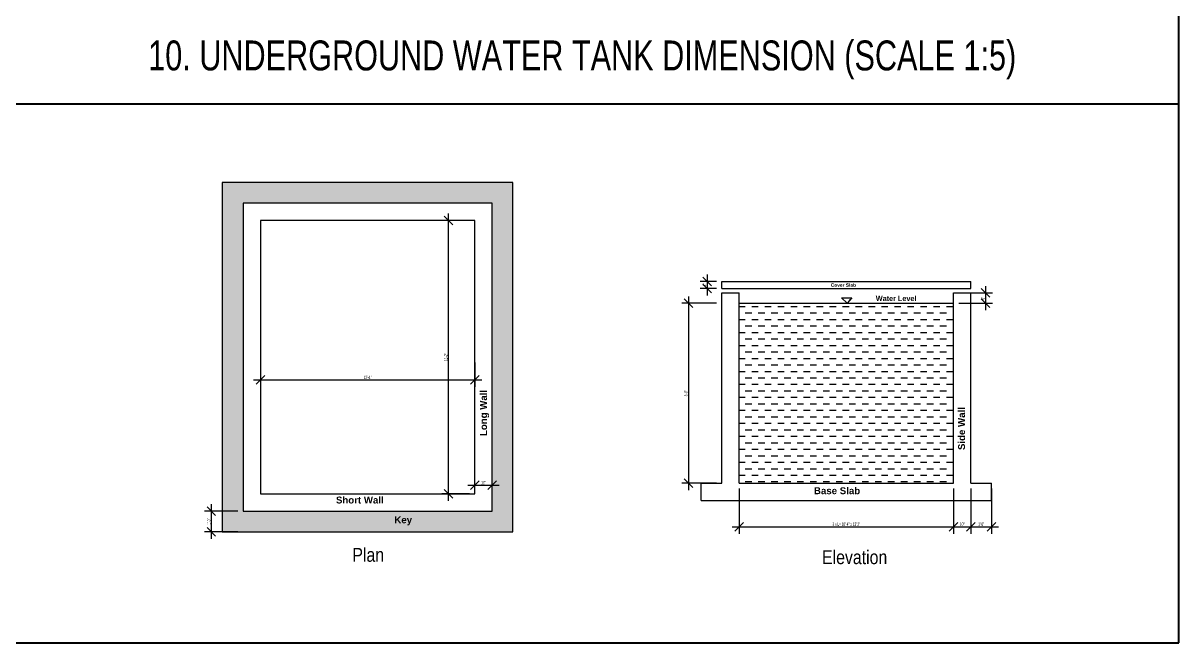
# Model space of a CAD drawing. Header units: inches. Extents: x 283072 to 301462, y 26630 to 62925.
# Drawn here: x 293775 to 297116, y 26630 to 28420 of the extents above; entities that cross this region are included whole.
import ezdxf
from ezdxf.enums import TextEntityAlignment as Align

# ---------------------------------------------------------------- set-up
doc = ezdxf.new("R2010")
doc.units = ezdxf.units.IN
doc.header["$MEASUREMENT"] = 0
doc.header["$PDMODE"] = 2
doc.layers.get('0').update_dxf_attribs({"lineweight": 5})
for name, color, linetype, lineweight in [('Dimension.', 7, 'Continuous', 5), ('Text', 7, 'Continuous', 18), ('Text Room name', 4, 'Continuous', 13), ('Text-Line', 7, 'Continuous', 18), ('Water Tank', 11, 'Continuous', 5)]:
    doc.layers.add(name, color=color, linetype=linetype, lineweight=lineweight)
doc.styles.add('GENERATED_STYLE_2', font='arialbd.ttf')
doc.styles.add('ltcnbt', font='swisscl.ttf', dxfattribs={"width": 0.7, "height": 10})
doc.styles.add('S_Swis721 LtCn BT', font='swisscl.ttf')
doc.styles.get("Standard").update_dxf_attribs({"font": 'ARIALN.TTF'})
doc.dimstyles.new('Copy of SCALE-50', dxfattribs={"dimscale": 5, "dimtxt": 10, "dimasz": 5, "dimexe": 4, "dimexo": 3, "dimgap": 0.5, "dimtad": 1, "dimdec": 0, "dimlfac": 0.2, "dimzin": 3, "dimdsep": 46, "dimlunit": 4, "dimtxsty": 'ltcnbt', "dimblk": 'OBLIQUE', "dimcen": 0.09375, "dimdle": 4, "dimclrd": 252, "dimclre": 252, "dimclrt": 7, "dimadec": 0, "dimazin": 0, "dimtfac": 1, "dimtdec": 0, "dimtofl": 0, "dimtmove": 1, "dimatfit": 3, "dimfxl": 3, "dimtolj": 1, "dimtzin": 0, "dimlwd": 15, "dimlwe": 15, "dimarcsym": 0})

# ---------------------------------------------------------------- blocks, each defined once
blk = doc.blocks.new('_Oblique')
at = {"color": 0, "linetype": 'ByBlock', "lineweight": -2}
blk.add_line((-0.5, -0.5), (0.5, 0.5), dxfattribs=at)
blk = doc.blocks.new('*D478')
at = {"layer": 'Defpoints', "color": 0, "linetype": 'ByBlock', "lineweight": 30, "ltscale": 200, "transparency": 16777216}
for p in [(294460.7, 27455.2), (295080.7, 27455.2), (295080.7, 27389.4)]:
    blk.add_point(p, dxfattribs=at)
at = {"layer": 'Dimension.', "color": 252, "lineweight": 15, "ltscale": 200, "transparency": 16777216}
for p, q in [((294460.7, 27440.2), (294460.7, 27369.4)), ((295080.7, 27440.2), (295080.7, 27369.4)), ((294440.7, 27389.4), (295100.7, 27389.4))]:
    blk.add_line(p, q, dxfattribs=at)
at = {"layer": 'Dimension.', "color": 252, "linetype": 'ByBlock', "lineweight": 15, "ltscale": 200, "transparency": 16777216, "xscale": 25, "yscale": 25, "zscale": 25, "rotation": 180}
blk.add_blockref('_Oblique', (294460.7, 27389.4), dxfattribs=at)
at = {"layer": 'Dimension.', "color": 252, "linetype": 'ByBlock', "lineweight": 15, "ltscale": 200, "transparency": 16777216, "xscale": 25, "yscale": 25, "zscale": 25}
blk.add_blockref('_Oblique', (295080.7, 27389.4), dxfattribs=at)
at = {"layer": 'Dimension.', "color": 7, "linetype": 'ByBlock', "lineweight": 15, "ltscale": 200, "transparency": 16777216, "insert": (294770.7, 27397), "char_height": 10, "attachment_point": 5, "style": 'ltcnbt'}
blk.add_mtext('\\A1;10\'-4"', dxfattribs=at)
blk = doc.blocks.new('*D479')
at = {"layer": 'Defpoints', "color": 0, "linetype": 'ByBlock', "lineweight": 30, "ltscale": 200, "transparency": 16777216}
for p in [(295004.9, 27850.2), (295080.7, 27850.2), (295080.7, 27060.2)]:
    blk.add_point(p, dxfattribs=at)
at = {"layer": 'Dimension.', "color": 252, "lineweight": 15, "ltscale": 200, "transparency": 16777216}
for p, q in [((295004.9, 27040.2), (295004.9, 27870.2)), ((295065.7, 27850.2), (294984.9, 27850.2)), ((295065.7, 27060.2), (294984.9, 27060.2))]:
    blk.add_line(p, q, dxfattribs=at)
at = {"layer": 'Dimension.', "color": 252, "linetype": 'ByBlock', "lineweight": 15, "ltscale": 200, "transparency": 16777216, "xscale": 25, "yscale": 25, "zscale": 25}
for p, rotation in [((295004.9, 27850.2), 90), ((295004.9, 27060.2), 270)]:
    blk.add_blockref('_Oblique', p, dxfattribs=dict(at, rotation=rotation))
at = {"layer": 'Dimension.', "color": 7, "linetype": 'ByBlock', "lineweight": 15, "ltscale": 200, "transparency": 16777216, "insert": (294997.2, 27455.2), "char_height": 10, "attachment_point": 5, "rotation": 90, "style": 'ltcnbt'}
blk.add_mtext('\\A1;13\'-2"', dxfattribs=at)
blk = doc.blocks.new('*D480')
at = {"layer": 'Defpoints', "color": 0, "linetype": 'ByBlock', "lineweight": 30, "ltscale": 200, "transparency": 16777216}
for p in [(295130.7, 27084.9), (295080.7, 27060.2), (295130.7, 27060.2)]:
    blk.add_point(p, dxfattribs=at)
at = {"layer": 'Dimension.', "color": 252, "lineweight": 15, "ltscale": 200, "transparency": 16777216}
for p, q in [((295080.7, 27075.2), (295080.7, 27104.9)), ((295130.7, 27075.2), (295130.7, 27104.9)), ((295060.7, 27084.9), (295150.7, 27084.9))]:
    blk.add_line(p, q, dxfattribs=at)
at = {"layer": 'Dimension.', "color": 252, "linetype": 'ByBlock', "lineweight": 15, "ltscale": 200, "transparency": 16777216, "xscale": 25, "yscale": 25, "zscale": 25, "rotation": 180}
blk.add_blockref('_Oblique', (295080.7, 27084.9), dxfattribs=at)
at = {"layer": 'Dimension.', "color": 252, "linetype": 'ByBlock', "lineweight": 15, "ltscale": 200, "transparency": 16777216, "xscale": 25, "yscale": 25, "zscale": 25}
blk.add_blockref('_Oblique', (295130.7, 27084.9), dxfattribs=at)
at = {"layer": 'Dimension.', "color": 7, "linetype": 'ByBlock', "lineweight": 15, "ltscale": 200, "transparency": 16777216, "insert": (295105.7, 27092.5), "char_height": 10, "attachment_point": 5, "style": 'ltcnbt'}
blk.add_mtext('\\A1;10"', dxfattribs=at)
blk = doc.blocks.new('*D481')
at = {"layer": 'Defpoints', "color": 0, "linetype": 'ByBlock', "lineweight": 30, "ltscale": 200, "transparency": 16777216}
for p in [(294410.7, 27010.2), (294319, 26950.2), (294410.7, 26950.2)]:
    blk.add_point(p, dxfattribs=at)
at = {"layer": 'Dimension.', "color": 252, "lineweight": 15, "ltscale": 200, "transparency": 16777216}
for p, q in [((294319, 27030.2), (294319, 26930.2)), ((294395.7, 27010.2), (294299, 27010.2)), ((294395.7, 26950.2), (294299, 26950.2))]:
    blk.add_line(p, q, dxfattribs=at)
at = {"layer": 'Dimension.', "color": 252, "linetype": 'ByBlock', "lineweight": 15, "ltscale": 200, "transparency": 16777216, "xscale": 25, "yscale": 25, "zscale": 25}
for p, rotation in [((294319, 27010.2), 90), ((294319, 26950.2), 270)]:
    blk.add_blockref('_Oblique', p, dxfattribs=dict(at, rotation=rotation))
at = {"layer": 'Dimension.', "color": 7, "linetype": 'ByBlock', "lineweight": 15, "ltscale": 200, "transparency": 16777216, "insert": (294311.4, 26980.2), "char_height": 10, "attachment_point": 5, "rotation": 90, "style": 'ltcnbt'}
blk.add_mtext('\\A1;1\'-0"', dxfattribs=at)
blk = doc.blocks.new('*D482')
at = {"layer": 'Defpoints', "color": 0, "linetype": 'ByBlock', "lineweight": 30, "ltscale": 200, "transparency": 16777216}
for p in [(295844.5, 27090.8), (296464.5, 27090.8), (296464.5, 26965)]:
    blk.add_point(p, dxfattribs=at)
at = {"layer": 'Dimension.', "color": 252, "lineweight": 15, "ltscale": 200, "transparency": 16777216}
for p, q in [((295844.5, 27075.8), (295844.5, 26945)), ((296464.5, 27075.8), (296464.5, 26945)), ((295824.5, 26965), (296484.5, 26965))]:
    blk.add_line(p, q, dxfattribs=at)
at = {"layer": 'Dimension.', "color": 252, "linetype": 'ByBlock', "lineweight": 15, "ltscale": 200, "transparency": 16777216, "xscale": 25, "yscale": 25, "zscale": 25, "rotation": 180}
blk.add_blockref('_Oblique', (295844.5, 26965), dxfattribs=at)
at = {"layer": 'Dimension.', "color": 252, "linetype": 'ByBlock', "lineweight": 15, "ltscale": 200, "transparency": 16777216, "xscale": 25, "yscale": 25, "zscale": 25}
blk.add_blockref('_Oblique', (296464.5, 26965), dxfattribs=at)
at = {"layer": 'Dimension.', "color": 7, "linetype": 'ByBlock', "lineweight": 15, "ltscale": 200, "transparency": 16777216, "insert": (296154.5, 26972.6), "char_height": 10, "attachment_point": 5, "style": 'ltcnbt'}
blk.add_mtext('\\A1;B x L= 10\'-4" x 13\' 2"', dxfattribs=at)
blk = doc.blocks.new('*D483')
at = {"layer": 'Defpoints', "color": 0, "linetype": 'ByBlock', "lineweight": 30, "ltscale": 200, "transparency": 16777216}
for p in [(295794.5, 27610.8), (295698.8, 27090.8), (295794.5, 27090.8)]:
    blk.add_point(p, dxfattribs=at)
at = {"layer": 'Dimension.', "color": 252, "lineweight": 15, "ltscale": 200, "transparency": 16777216}
for p, q in [((295698.8, 27630.8), (295698.8, 27070.8)), ((295779.5, 27610.8), (295678.8, 27610.8)), ((295779.5, 27090.8), (295678.8, 27090.8))]:
    blk.add_line(p, q, dxfattribs=at)
at = {"layer": 'Dimension.', "color": 252, "linetype": 'ByBlock', "lineweight": 15, "ltscale": 200, "transparency": 16777216, "xscale": 25, "yscale": 25, "zscale": 25}
for p, rotation in [((295698.8, 27610.8), 90), ((295698.8, 27090.8), 270)]:
    blk.add_blockref('_Oblique', p, dxfattribs=dict(at, rotation=rotation))
at = {"layer": 'Dimension.', "color": 7, "linetype": 'ByBlock', "lineweight": 15, "ltscale": 200, "transparency": 16777216, "insert": (295691.2, 27350.8), "char_height": 10, "attachment_point": 5, "rotation": 90, "style": 'ltcnbt'}
blk.add_mtext('\\A1;8\'-8"', dxfattribs=at)
blk = doc.blocks.new('*D484')
at = {"layer": 'Defpoints', "color": 0, "linetype": 'ByBlock', "lineweight": 30, "ltscale": 200, "transparency": 16777216}
for p in [(295794.5, 27673.6), (295752.2, 27653.6), (295794.5, 27653.6)]:
    blk.add_point(p, dxfattribs=at)
at = {"layer": 'Dimension.', "color": 252, "lineweight": 15, "ltscale": 200, "transparency": 16777216}
for p, q in [((295779.5, 27673.6), (295732.2, 27673.6)), ((295752.2, 27693.6), (295752.2, 27633.6)), ((295779.5, 27653.6), (295732.2, 27653.6))]:
    blk.add_line(p, q, dxfattribs=at)
at = {"layer": 'Dimension.', "color": 252, "linetype": 'ByBlock', "lineweight": 15, "ltscale": 200, "transparency": 16777216, "xscale": 25, "yscale": 25, "zscale": 25}
for p, rotation in [((295752.2, 27673.6), 90), ((295752.2, 27653.6), 270)]:
    blk.add_blockref('_Oblique', p, dxfattribs=dict(at, rotation=rotation))
at = {"layer": 'Dimension.', "color": 7, "linetype": 'ByBlock', "lineweight": 15, "ltscale": 200, "transparency": 16777216, "insert": (295744.7, 27663.6), "char_height": 10, "attachment_point": 5, "rotation": 90, "style": 'ltcnbt'}
blk.add_mtext('\\A1;4"', dxfattribs=at)
blk = doc.blocks.new('*D485')
at = {"layer": 'Defpoints', "color": 0, "linetype": 'ByBlock', "lineweight": 30, "ltscale": 200, "transparency": 16777216}
for p in [(296464.5, 27090.8), (296514.5, 27090.8), (296514.5, 26965)]:
    blk.add_point(p, dxfattribs=at)
at = {"layer": 'Dimension.', "color": 252, "lineweight": 15, "ltscale": 200, "transparency": 16777216}
for p, q in [((296464.5, 27075.8), (296464.5, 26945)), ((296514.5, 27075.8), (296514.5, 26945)), ((296444.5, 26965), (296534.5, 26965))]:
    blk.add_line(p, q, dxfattribs=at)
at = {"layer": 'Dimension.', "color": 252, "linetype": 'ByBlock', "lineweight": 15, "ltscale": 200, "transparency": 16777216, "xscale": 25, "yscale": 25, "zscale": 25, "rotation": 180}
blk.add_blockref('_Oblique', (296464.5, 26965), dxfattribs=at)
at = {"layer": 'Dimension.', "color": 252, "linetype": 'ByBlock', "lineweight": 15, "ltscale": 200, "transparency": 16777216, "xscale": 25, "yscale": 25, "zscale": 25}
blk.add_blockref('_Oblique', (296514.5, 26965), dxfattribs=at)
at = {"layer": 'Dimension.', "color": 7, "linetype": 'ByBlock', "lineweight": 15, "ltscale": 200, "transparency": 16777216, "insert": (296489.5, 26972.6), "char_height": 10, "attachment_point": 5, "style": 'ltcnbt'}
blk.add_mtext('\\A1;10"', dxfattribs=at)
blk = doc.blocks.new('*D486')
at = {"layer": 'Defpoints', "color": 0, "linetype": 'ByBlock', "lineweight": 30, "ltscale": 200, "transparency": 16777216}
for p in [(296514.5, 27090.8), (296574.5, 27090.8), (296574.5, 26965)]:
    blk.add_point(p, dxfattribs=at)
at = {"layer": 'Dimension.', "color": 252, "lineweight": 15, "ltscale": 200, "transparency": 16777216}
for p, q in [((296514.5, 27075.8), (296514.5, 26945)), ((296574.5, 27075.8), (296574.5, 26945)), ((296494.5, 26965), (296594.5, 26965))]:
    blk.add_line(p, q, dxfattribs=at)
at = {"layer": 'Dimension.', "color": 252, "linetype": 'ByBlock', "lineweight": 15, "ltscale": 200, "transparency": 16777216, "xscale": 25, "yscale": 25, "zscale": 25, "rotation": 180}
blk.add_blockref('_Oblique', (296514.5, 26965), dxfattribs=at)
at = {"layer": 'Dimension.', "color": 252, "linetype": 'ByBlock', "lineweight": 15, "ltscale": 200, "transparency": 16777216, "xscale": 25, "yscale": 25, "zscale": 25}
blk.add_blockref('_Oblique', (296574.5, 26965), dxfattribs=at)
at = {"layer": 'Dimension.', "color": 7, "linetype": 'ByBlock', "lineweight": 15, "ltscale": 200, "transparency": 16777216, "insert": (296544.5, 26972.6), "char_height": 10, "attachment_point": 5, "style": 'ltcnbt'}
blk.add_mtext('\\A1;1\'-0"', dxfattribs=at)
blk = doc.blocks.new('*D487')
at = {"layer": 'Defpoints', "color": 0, "linetype": 'ByBlock', "lineweight": 30, "ltscale": 200, "transparency": 16777216}
for p in [(296464.5, 27640.8), (296464.5, 27610.8), (296556.8, 27610.8)]:
    blk.add_point(p, dxfattribs=at)
at = {"layer": 'Dimension.', "color": 252, "lineweight": 15, "ltscale": 200, "transparency": 16777216}
for p, q in [((296479.5, 27640.8), (296576.8, 27640.8)), ((296556.8, 27660.8), (296556.8, 27590.8)), ((296479.5, 27610.8), (296576.8, 27610.8))]:
    blk.add_line(p, q, dxfattribs=at)
at = {"layer": 'Dimension.', "color": 252, "linetype": 'ByBlock', "lineweight": 15, "ltscale": 200, "transparency": 16777216, "xscale": 25, "yscale": 25, "zscale": 25}
for p, rotation in [((296556.8, 27640.8), 90), ((296556.8, 27610.8), 270)]:
    blk.add_blockref('_Oblique', p, dxfattribs=dict(at, rotation=rotation))
at = {"layer": 'Dimension.', "color": 7, "linetype": 'ByBlock', "lineweight": 15, "ltscale": 200, "transparency": 16777216, "insert": (296549.2, 27625.8), "char_height": 10, "attachment_point": 5, "rotation": 90, "style": 'ltcnbt'}
blk.add_mtext('\\A1;6"', dxfattribs=at)

msp = doc.modelspace()

# ---------------------------------------------------------------- hatches: boundary and pattern name
at = {"layer": 'Water Tank', "linetype": 'ByBlock', "lineweight": 15, "ltscale": 200}
h = msp.add_hatch(dxfattribs=at)
h.set_pattern_fill('AR-CONC', color=256, scale=5)
h.set_pattern_definition([(50, (-1111175.03, -209079.576), (35.8630091, -3.13760675), [3.75, -41.25]), (355, (-1111175.03, -209079.576), (-6.9375667, 37.6096067), [3, -33]), (100.4514445, (-1111172.04, -209079.838), (28.9254423, 34.47199955), [3.1870096, -35.0571056]), (46.1842, (-1111175.03, -209069.576), (53.3620665, -8.275964), [5.625, -61.875]), (96.6356355, (-1111170.583, -209070.266), (46.7330973, 48.70593), [4.780517, -52.585688]), (351.184164, (-1111175.03, -209069.576), (46.7330973, 48.70593), [4.5, -49.5]), (21, (-1111170.03, -209072.076), (29.8453526, -20.13094453), [3.75, -41.25]), (326, (-1111170.03, -209072.076), (12.1657666, 36.25750225), [3, -33]), (71.4514447, (-1111167.542, -209073.754), (42.0111188, 16.1265576), [3.1870095, -35.0571056]), (37.5, (-1111175.03, -209079.576), (0.60799277, 16.64469269), [0, -32.6, 0, -33.5, 0, -33.125]), (7.5, (-1111175.03, -209079.576), (13.15347687, 19.7205856), [0, -19.1, 0, -31.85, 0, -12.625]), (327.5, (-1111186.18, -209079.576), (26.69112181, -1.12774359), [0, -12.5, 0, -39, 0, -51.75]), (317.5, (-1111191.18, -209079.576), (29.15930847, 5.0052491), [0, -16.25, 0, -25.9, 0, -36.75])])
h.paths.add_polyline_path([(295190.66331, 27960.16989), (294350.66331, 27960.16989), (294350.66331, 26950.16989), (295190.66331, 26950.16989)])
h.paths.add_polyline_path([(294410.66331, 27010.16989), (294410.66331, 27900.16989), (295130.66331, 27900.16989), (295130.66331, 27010.16989)], flags=16)
h.paths.add_polyline_path([(294460.66331, 27060.16989), (294460.66331, 27850.16989), (295080.66331, 27850.16989), (295080.66331, 27060.16989)], flags=0)
h = msp.add_hatch(dxfattribs=at)
h.set_pattern_fill('DASH', color=256, scale=150)
h.set_pattern_definition([(0, (-1111175.03, -209079.576), (18.75, 18.75), [18.75, -18.75])])
h.paths.add_polyline_path([(296140.88962, 27627.00698), (296170.34259, 27627.00698), (296157.38327, 27610.8393), (296464.50602, 27610.8393), (296464.50602, 27090.8393), (295844.50602, 27090.8393), (295844.50602, 27610.8393), (296157.38324, 27610.8393)])

# ---------------------------------------------------------------- linework, layer by layer
at = {"layer": 'Dimension.', "color": 6, "linetype": 'ByBlock', "lineweight": 30, "ltscale": 200}
for p, q in [((297115.92011, 26629.57655), (297115.92011, 30302.57655)), ((290407.92011, 28187.57655), (297115.92011, 28187.57655)), ((290407.92011, 26629.57655), (297115.92011, 26629.57655))]:
    msp.add_line(p, q, dxfattribs=at)
at = {"layer": 'Text-Line'}
msp.add_lwpolyline([(296157.38326, 27610.83929), (296140.88962, 27627.00698), (296170.34259, 27627.00698), (296157.38326, 27610.83929)], dxfattribs=at)
at = {"layer": 'Water Tank', "linetype": 'ByBlock', "lineweight": 15, "ltscale": 200}
for p, q in [((295794.50602, 27673.6115), (296514.50602, 27673.6115)), ((295794.50602, 27653.6115), (295794.50602, 27673.6115)), ((296514.50602, 27653.6115), (296514.50602, 27673.6115)), ((295794.50602, 27653.6115), (296514.50602, 27653.6115)), ((295794.50602, 27090.8393), (295794.50602, 27640.8393)), ((295794.50602, 27640.8393), (295844.50602, 27640.8393)), ((295844.50602, 27090.8393), (295844.50602, 27640.8393)), ((296464.50602, 27090.8393), (296464.50602, 27640.8393)), ((296464.50602, 27640.8393), (296514.50602, 27640.8393)), ((296514.50602, 27090.8393), (296514.50602, 27640.8393)), ((295844.50602, 27610.8393), (296464.50602, 27610.8393)), ((295734.50602, 27090.8393), (295794.50602, 27090.8393)), ((295734.50602, 27040.8393), (295734.50602, 27090.8393)), ((295844.50602, 27090.8393), (296464.50602, 27090.8393)), ((296514.50602, 27090.8393), (296574.50602, 27090.8393)), ((296574.50602, 27040.8393), (296574.50602, 27090.8393)), ((295734.50602, 27040.8393), (296574.50602, 27040.8393))]:
    msp.add_line(p, q, dxfattribs=at)
for points in [[(294350.66331, 26950.16989), (295190.66331, 26950.16989), (295190.66331, 27960.16989), (294350.66331, 27960.16989)], [(294410.66331, 27010.16989), (295130.66331, 27010.16989), (295130.66331, 27900.16989), (294410.66331, 27900.16989)], [(294460.66331, 27060.16989), (295080.66331, 27060.16989), (295080.66331, 27850.16989), (294460.66331, 27850.16989)]]:
    msp.add_lwpolyline(points, close=True, dxfattribs=at)

# ---------------------------------------------------------------- texts
at = {"layer": 'Text', "width": 995.4621225, "attachment_point": 1, "style": 'GENERATED_STYLE_2'}
for s, insert, char_height in [('Cover Slab', (296109.70284, 27668.4515), 10), ('Water Level', (296239.79379, 27632.44849), 15), ('Base Slab', (296061.02743, 27079.2394), 20), ('Short Wall', (294679.2091, 27052.35541), 20), ('Key', (294848.02088, 26995.08819), 20)]:
    msp.add_mtext(s, dxfattribs=dict(at, insert=insert, char_height=char_height))
at = {"layer": 'Text', "char_height": 20, "width": 995.4621225, "attachment_point": 1, "rotation": 90, "style": 'GENERATED_STYLE_2'}
for s, insert in [('Long Wall', (295095.91883, 27227.23709)), ('Side Wall', (296477.73715, 27186.75089))]:
    msp.add_mtext(s, dxfattribs=dict(at, insert=insert))
at = {"layer": 'Text', "char_height": 50, "width": 7758.8136188, "attachment_point": 7}
for s, insert in [('{\\H0.8x;Plan}', (294726.75564, 26863.37252)), ('{\\H0.8x;Elevation}', (296084.42151, 26856.55748))]:
    msp.add_mtext(s, dxfattribs=dict(at, insert=insert))
at = {"layer": 'Text Room name', "lineweight": 30, "ltscale": 0.0025, "style": 'S_Swis721 LtCn BT'}
msp.add_text('10. UNDERGROUND WATER TANK DIMENSION (SCALE 1:5)', height=86.4, dxfattribs=at).set_placement((295391.13767, 28327.07655), align=Align.MIDDLE_CENTER)

# ---------------------------------------------------------------- dimensions: what is measured, and where the dimension line sits
at = {"layer": 'Dimension.', "linetype": 'ByBlock', "lineweight": 15, "ltscale": 200}
for base, p1, p2, picture, middle in [((295004.86851, 27850.16989), (295080.66331, 27060.16989), (295080.66331, 27850.16989), '*D479', (294997.24728, 27455.16989)), ((295752.22982, 27653.6115), (295794.50602, 27673.6115), (295794.50602, 27653.6115), '*D484', (295744.72982, 27663.6115)), ((295698.83455, 27090.8393), (295794.50602, 27610.8393), (295794.50602, 27090.8393), '*D483', (295691.21331, 27350.8393)), ((296556.81331, 27610.8393), (296464.50602, 27640.8393), (296464.50602, 27610.8393), '*D487', (296549.19208, 27625.8393)), ((294319, 26950.16989), (294410.66331, 27010.16989), (294410.66331, 26950.16989), '*D481', (294311.37877, 26980.16989))]:
    dim = msp.add_linear_dim(base=base, p1=p1, p2=p2, angle=90, dimstyle='Copy of SCALE-50', dxfattribs=at)
    dim.commit()
    dim.dimension.update_dxf_attribs({"geometry": picture, "text_midpoint": middle})
for base, p1, p2, picture, middle in [((295080.66331, 27389.41111), (294460.66331, 27455.16989), (295080.66331, 27455.16989), '*D478', (294770.66331, 27397.03234)), ((295130.66331, 27084.90952), (295080.66331, 27060.16989), (295130.66331, 27060.16989), '*D480', (295105.66331, 27092.53076)), ((296514.50602, 26964.95267), (296464.50602, 27090.8393), (296514.50602, 27090.8393), '*D485', (296489.50602, 26972.5739)), ((296574.50602, 26964.95267), (296514.50602, 27090.8393), (296574.50602, 27090.8393), '*D486', (296544.50602, 26972.5739))]:
    dim = msp.add_linear_dim(base=base, p1=p1, p2=p2, dimstyle='Copy of SCALE-50', dxfattribs=at)
    dim.commit()
    dim.dimension.update_dxf_attribs({"geometry": picture, "text_midpoint": middle})
dim = msp.add_linear_dim(base=(296464.50602, 26964.95267), p1=(295844.50602, 27090.8393), p2=(296464.50602, 27090.8393), text='B x L= <> x 13\' 2"', dimstyle='Copy of SCALE-50', dxfattribs=at)
dim.commit()
dim.dimension.update_dxf_attribs({"geometry": '*D482', "text_midpoint": (296154.50602, 26972.58045)})

doc.saveas('drawing.dxf')
